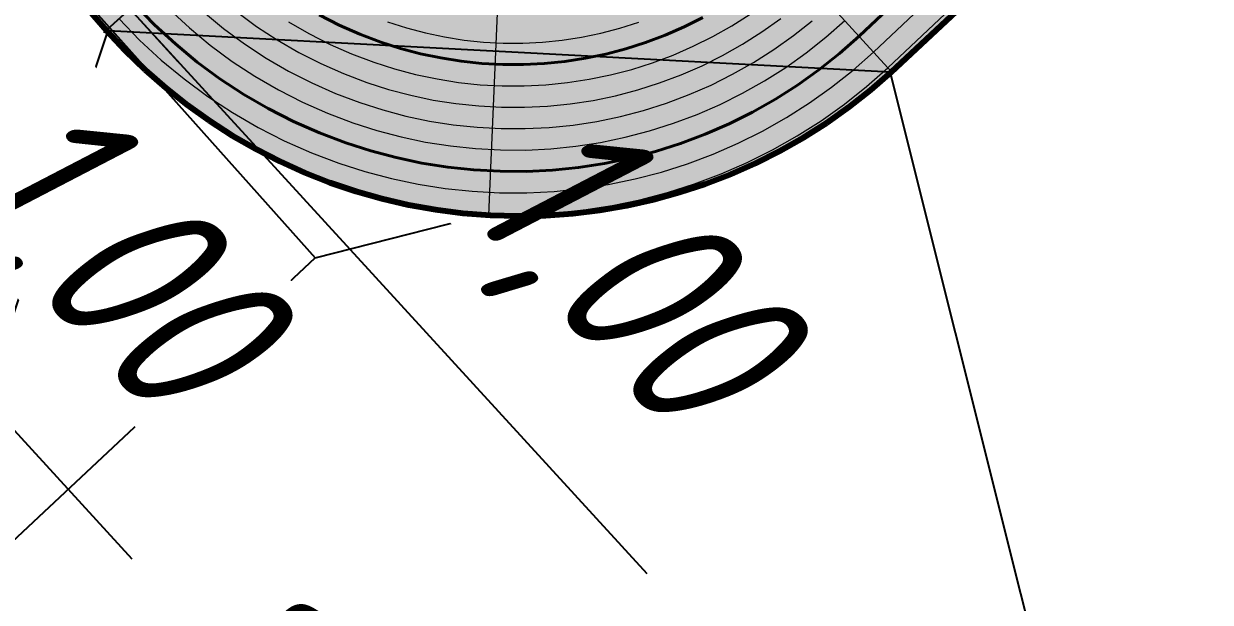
# Model space of a CAD drawing. Header units: metres. Extents: x 2302534 to 2308412, y 452340 to 454783.
# Drawn here: x 2308036.07 to 2308044.41, y 454434.73 to 454438.8 of the extents above; entities that cross this region are included whole.
import ezdxf

# ---------------------------------------------------------------- set-up
doc = ezdxf.new("R2010")
doc.units = ezdxf.units.M
doc.linetypes.add('ACAD_ISO02W100', pattern=[15, 12, -3])
for name, color, linetype, lineweight in [('280_ПОР_Откосы планировки', 250, 'Continuous', 20), ('ГП_АД том 3.2.6', 250, 'Continuous', 40), ('ГП_ВП', 1, 'Continuous', 40), ('ГП_Границы ЗУ', 1, 'Continuous', 50), ('ПП_Дорога_Покрытия_Откос', 3, 'Continuous', 9)]:
    doc.layers.add(name, color=color, linetype=linetype, lineweight=lineweight)
for name, color, linetype in [('АД_серый', 250, 'Continuous'), ('ГП_ПЗМ', 7, 'Continuous'), ('ГП_Размеры проезд', 7, 'Continuous')]:
    doc.layers.add(name, color=color, linetype=linetype)
doc.styles.add('ASML', font='isocpeui.ttf')
doc.styles.add('Ck_rus', font='isocpeur.ttf', dxfattribs={"width": 0.8, "oblique": 15, "height": 2.5})
doc.dimstyles.new('Ck_Линейный р-р', dxfattribs={"dimscale": 0, "dimtxt": 2.5, "dimasz": 1, "dimexe": 0.5, "dimexo": 0.5, "dimtad": 1, "dimzin": 1, "dimtxsty": 'Ck_rus', "dimblk": 'OBLIQUE', "dimcen": 0, "dimdle": 0.1, "dimadec": 0, "dimazin": 0, "dimtfac": 1, "dimtofl": 0, "dimtmove": 1, "dimatfit": 3, "dimfxl": 1, "dimarcsym": 0})

# ---------------------------------------------------------------- blocks, each defined once
blk = doc.blocks.new('АД 3.2.6')
at = {"layer": 'АД_серый'}
blk.add_line((1075.4808, 1218.3575), (1078.1244, 1215.3936), dxfattribs=at)
at = {"layer": 'АД_серый', "linetype": 'Continuous', "flags": 128}
blk.add_lwpolyline([(989.1781, 1138.3505), (1003.1968, 1152.6562), (1021.4386, 1169.7536), (1022.3251, 1170.5773), (1039.7028, 1186.8266), (1053.0343, 1199.1728), (1057.623, 1197.9831), (1061.5821, 1199.951), (1068.9041, 1206.7623), (1078.1244, 1215.3936), (1079.3113, 1215.6976)], dxfattribs=at)
blk = doc.blocks.new('Откос Компрессорная 4')
at = {"layer": 'ПП_Дорога_Покрытия_Откос'}
h = blk.add_hatch(dxfattribs=at)
h.set_pattern_fill('GRASS', color=110, scale=0.02, style=0)
h.paths.add_polyline_path([(2308038.2918, 454442.6965), (2308039.5075, 454441.3686), (2308054.6279, 454455.212), (2308056.4044, 454453.2681), (2308087.6962, 454481.8658), (2308081.2957, 454488.847), (2308083.5573, 454490.9205), (2308090.1133, 454484.0818), (2308090.2179, 454483.9639), (2308090.3167, 454483.8413), (2308090.4096, 454483.714), (2308090.4963, 454483.5825), (2308090.5767, 454483.447), (2308090.6506, 454483.3078), (2308090.7177, 454483.1653), (2308090.778, 454483.0197), (2308090.8313, 454482.8715), (2308090.8775, 454482.7209), (2308090.9164, 454482.5682), (2308090.9481, 454482.4139), (2308090.9724, 454482.2582), (2308090.9892, 454482.1016), (2308090.9986, 454481.9443), (2308091.0005, 454481.7868), (2308090.9949, 454481.6293), (2308090.9818, 454481.4723), (2308090.9613, 454481.3161), (2308090.9333, 454481.1611), (2308090.898, 454481.0075), (2308090.8555, 454480.8558), (2308090.8057, 454480.7063), (2308090.749, 454480.5594), (2308090.6853, 454480.4153), (2308090.6148, 454480.2744), (2308090.5377, 454480.137), (2308090.4541, 454480.0034), (2308090.3643, 454479.874), (2308090.2684, 454479.749), (2308090.1667, 454479.6287), (2308090.0594, 454479.5133), (2308089.9467, 454479.4032), (2308083.5492, 454473.2585), (2308078.2685, 454468.237), (2308066.6154, 454457.4894), (2308058.9528, 454450.4796), (2308058.8378, 454450.3817), (2308058.719, 454450.2885), (2308058.5965, 454450.2002), (2308058.4591, 454450.1077), (2308058.3177, 454450.0214), (2308058.1726, 454449.9415), (2308058.0241, 454449.8682), (2308057.8725, 454449.8015), (2308057.718, 454449.7416), (2308057.5611, 454449.6887), (2308057.4019, 454449.6428), (2308057.2409, 454449.604), (2308057.0783, 454449.5724), (2308056.9145, 454449.548), (2308056.7497, 454449.531), (2308056.5844, 454449.5213), (2308056.4187, 454449.519), (2308056.2532, 454449.5241), (2308056.088, 454449.5365), (2308055.9235, 454449.5562), (2308055.7601, 454449.5833), (2308055.5981, 454449.6175), (2308055.4377, 454449.659), (2308055.2793, 454449.7075), (2308055.1233, 454449.7631), (2308054.9699, 454449.8255), (2308054.8194, 454449.8947), (2308054.6721, 454449.9705), (2308054.5283, 454450.0527), (2308054.5281, 454450.0548), (2308050.1208, 454445.9306), (2308042.1689, 454438.4616), (2308042.0419, 454438.3509), (2308041.9102, 454438.2457), (2308041.7741, 454438.1464), (2308041.6338, 454438.0531), (2308041.4895, 454437.9659), (2308041.3416, 454437.8851), (2308041.1904, 454437.8107), (2308041.0361, 454437.743), (2308040.8789, 454437.6821), (2308040.7193, 454437.628), (2308040.5575, 454437.5809), (2308040.3938, 454437.5408), (2308040.2285, 454437.5079), (2308040.062, 454437.4822), (2308039.8944, 454437.4638), (2308039.7263, 454437.4526), (2308039.5578, 454437.4488), (2308039.3893, 454437.4522), (2308039.2211, 454437.463), (2308039.0536, 454437.481), (2308038.8869, 454437.5063), (2308038.7216, 454437.5388), (2308038.5578, 454437.5784), (2308038.3958, 454437.6251), (2308038.2361, 454437.6788), (2308038.0856, 454437.7368), (2308037.9377, 454437.8009), (2308037.7925, 454437.8711), (2308037.6504, 454437.9473), (2308037.5116, 454438.0293), (2308037.3763, 454438.117), (2308037.2447, 454438.2102), (2308037.1171, 454438.3088), (2308036.9937, 454438.4126), (2308036.8748, 454438.5214), (2308036.7604, 454438.635), (2308036.6508, 454438.7533), (2308035.4747, 454440.1175)])
at = {"layer": '280_ПОР_Откосы планировки', "linetype": 'Continuous', "lineweight": 20}
for q in [(2308036.6508, 454438.7533, 143.3198), (2308039.3349, 454437.4549, 143.2931), (2308042.1689, 454438.4616, 143.2743)]:
    blk.add_line((2308039.5075, 454441.3686, 145.9018), q, dxfattribs=at)
at = {"layer": '280_ПОР_Откосы планировки', "linetype": 'Continuous', "lineweight": -3}
blk.add_polyline3d([(2308050.1208, 454445.9306, 143.258), (2308042.1689, 454438.4616, 143.2743), (2308042.0419, 454438.3509, 143.2753), (2308041.9102, 454438.2457, 143.2763), (2308041.7741, 454438.1464, 143.2774), (2308041.6338, 454438.0531, 143.2784), (2308041.4895, 454437.9659, 143.2794), (2308041.3416, 454437.8851, 143.2805), (2308041.1904, 454437.8107, 143.2815), (2308041.0361, 454437.743, 143.2825), (2308040.8789, 454437.6821, 143.2835), (2308040.7193, 454437.628, 143.2846), (2308040.5575, 454437.5809, 143.2856), (2308040.3938, 454437.5408, 143.2866), (2308040.2285, 454437.5079, 143.2877), (2308040.062, 454437.4822, 143.2887), (2308039.8944, 454437.4638, 143.2897), (2308039.7263, 454437.4526, 143.2907), (2308039.5578, 454437.4488, 143.2918), (2308039.3893, 454437.4522, 143.2928), (2308039.2211, 454437.463, 143.2938), (2308039.0536, 454437.481, 143.2949), (2308038.8869, 454437.5063, 143.2959), (2308038.7216, 454437.5388, 143.2969), (2308038.5578, 454437.5784, 143.2979), (2308038.3958, 454437.6251, 143.299), (2308038.2361, 454437.6788, 143.3), (2308038.0856, 454437.7368, 143.3016), (2308037.9377, 454437.8009, 143.3033), (2308037.7925, 454437.8711, 143.305), (2308037.6504, 454437.9473, 143.3066), (2308037.5116, 454438.0293, 143.3083), (2308037.3763, 454438.117, 143.3099), (2308037.2447, 454438.2102, 143.3116), (2308037.1171, 454438.3088, 143.3132), (2308036.9937, 454438.4126, 143.3149), (2308036.8748, 454438.5214, 143.3165), (2308036.7604, 454438.635, 143.3182), (2308036.6508, 454438.7533, 143.3198), (2308035.4747, 454440.1175, 143.3376)], dxfattribs=at)
blk = doc.blocks.new('_Oblique')
at = {"color": 0, "linetype": 'ByBlock', "lineweight": -2}
blk.add_line((-0.5, -0.5), (0.5, 0.5), dxfattribs=at)
blk = doc.blocks.new('*D175')
at = {"layer": 'ГП_Размеры проезд', "color": 0, "lineweight": -2, "transparency": 16777216}
for p, q in [((2308037.219, 454446.4596), (2308033.0526, 454442.6443)), ((2308037.8948, 454445.7216), (2308033.7284, 454441.9063)), ((2308033.9465, 454442.0382), (2308033.2032, 454442.85)), ((2308033.5749, 454442.4441), (2308030.3588, 454437.554)), ((2308030.3588, 454437.554), (2308032.6448, 454435.0576))]:
    blk.add_line(p, q, dxfattribs=at)
at = {"layer": 'ГП_Размеры проезд', "color": 0, "lineweight": -2, "transparency": 16777216, "xscale": 0.5, "yscale": 0.5, "zscale": 0.5}
for p, rotation in [((2308033.237, 454442.8131), 132.4810637439195), ((2308033.9128, 454442.0751), 312.4810637439196)]:
    blk.add_blockref('_Oblique', p, dxfattribs=dict(at, rotation=rotation))
at = {"layer": 'ГП_Размеры проезд', "color": 0, "lineweight": 25, "transparency": 16777216, "insert": (2308032.4237, 454437.15), "char_height": 1.25, "attachment_point": 5, "rotation": 312.48106, "style": 'Ck_rus', "bg_fill": 3, "box_fill_scale": 1.1, "bg_fill_color": 9, "bg_fill_true_color": 13158600, "bg_fill_transparency": 0}
blk.add_mtext('1,00', dxfattribs=at)
blk = doc.blocks.new('*D177')
at = {"layer": 'ГП_Размеры проезд', "color": 0, "lineweight": -2, "transparency": 16777216}
for p, q in [((2308039.4481, 454444.0253), (2308035.7599, 454440.6485)), ((2308040.1231, 454443.2881), (2308036.4349, 454439.9113)), ((2308035.9443, 454440.8173), (2308035.6066, 454441.1861)), ((2308035.9443, 454440.8173), (2308036.6193, 454440.0801)), ((2308036.2818, 454440.4487), (2308034.5432, 454437.5349)), ((2308036.6193, 454440.0801), (2308036.9569, 454439.7113)), ((2308034.5432, 454437.5349), (2308036.829, 454435.0383))]:
    blk.add_line(p, q, dxfattribs=at)
at = {"layer": 'ГП_Размеры проезд', "color": 0, "lineweight": -2, "transparency": 16777216, "xscale": 0.5, "yscale": 0.5, "zscale": 0.5}
for p, rotation in [((2308035.9443, 454440.8173), 312.4766158827501), ((2308036.6193, 454440.0801), 132.4766158827501)]:
    blk.add_blockref('_Oblique', p, dxfattribs=dict(at, rotation=rotation))
at = {"layer": 'ГП_Размеры проезд', "color": 0, "lineweight": 25, "transparency": 16777216, "insert": (2308036.608, 454437.1307), "char_height": 1.25, "attachment_point": 5, "rotation": 312.47662, "style": 'Ck_rus', "bg_fill": 3, "box_fill_scale": 1.1, "bg_fill_color": 9, "bg_fill_true_color": 13158600, "bg_fill_transparency": 0}
blk.add_mtext('1,00', dxfattribs=at)
blk = doc.blocks.new('*D178')
at = {"layer": 'ГП_Размеры проезд', "color": 0, "lineweight": -2, "transparency": 16777216}
for p, q in [((2308039.3854, 454442.6127), (2308035.9558, 454439.4728)), ((2308040.0606, 454441.8751), (2308036.6311, 454438.7352)), ((2308036.1402, 454439.6416), (2308035.8026, 454440.0104)), ((2308036.1402, 454439.6416), (2308036.8155, 454438.904)), ((2308036.8155, 454438.904), (2308037.1531, 454438.5352)), ((2308040.4504, 454434.9338), (2308036.8155, 454438.904))]:
    blk.add_line(p, q, dxfattribs=at)
at = {"layer": 'ГП_Размеры проезд', "color": 0, "lineweight": -2, "transparency": 16777216, "xscale": 0.5, "yscale": 0.5, "zscale": 0.5}
for p, rotation in [((2308036.1402, 454439.6416), 312.4753909875417), ((2308036.8155, 454438.904), 132.4753909875417)]:
    blk.add_blockref('_Oblique', p, dxfattribs=dict(at, rotation=rotation))
at = {"layer": 'ГП_Размеры проезд', "color": 0, "lineweight": 25, "transparency": 16777216, "insert": (2308040.2294, 454437.0262), "char_height": 1.25, "attachment_point": 5, "rotation": 312.47539, "style": 'Ck_rus', "bg_fill": 3, "box_fill_scale": 1.1, "bg_fill_color": 9, "bg_fill_true_color": 13158600, "bg_fill_transparency": 0}
blk.add_mtext('1,00', dxfattribs=at)
blk = doc.blocks.new('ПЗМ_площадка 4')
at = {"layer": 'ГП_ПЗМ', "flags": 128}
for points in [[(8.339, 89.5032), (2.9751, 89.5032), (2.9751, 91.5782), (2.9751, 87.4282), (2.9751, 89.5032), (-0.7931, 89.5032), (2.1505, 98.3373)], [(19.8798, 88.8754), (14.4601, 88.8754), (14.4601, 90.9504), (14.4601, 86.8004), (14.4601, 88.8754), (9.9438, 88.8754), (7.6462, 98.0468)]]:
    blk.add_lwpolyline(points, dxfattribs=at)

msp = doc.modelspace()

# ---------------------------------------------------------------- hatches: boundary and pattern name
at = {"layer": 'ГП_ПЗМ'}
h = msp.add_hatch(dxfattribs=at)
h.set_pattern_fill('ANSI31', color=1, angle=5156.6201562, style=0)
h.paths.add_polyline_path([(2308087.5464, 454486.7537), (2308090.1133, 454484.0818), (2308089.9467, 454479.4032), (2308084.867, 454481.9895), (2308081.5105, 454485.6549), (2308078.2686, 454486.7537), (2308080.9577, 454489.2157), (2308081.2957, 454488.847), (2308083.5573, 454490.9205)])
h.paths.add_polyline_path([(2308074.5773, 454464.8358), (2308076.6428, 454466.7537), (2308077.851, 454467.8773)], flags=17)
h.paths.add_polyline_path([(2308038.2918, 454442.6965), (2308034.5781, 454446.7529), (2308039.0221, 454446.7537), (2308038.0792, 454445.8904), (2308039.6325, 454444.1942), (2308042.4276, 454446.7537), (2308051.0092, 454446.7537), (2308042.1578, 454438.4622), (2308036.6621, 454438.7527), (2308036.1322, 454439.3619), (2308035.4747, 454440.1175)])
h.paths.add_polyline_path([(2308080.497, 454477.9958), (2308084.867, 454481.9895), (2308081.5105, 454485.6549), (2308077.1445, 454481.6568)], flags=16)
h.paths.add_polyline_path([(2308073.455, 454478.2793), (2308074.5773, 454477.0536), (2308080.497, 454477.9958), (2308077.1445, 454481.5451), (2308077.3283, 454485.8928), (2308056.4238, 454466.7537), (2308077.851, 454467.8773), (2308089.9467, 454479.4032), (2308084.2905, 454481.4627), (2308080.497, 454477.9958), (2308074.5773, 454475.3749), (2308069.8822, 454471.0754), (2308067.9237, 454473.2142)])
h.paths.add_polyline_path([(2308054.5774, 454465.0632), (2308034.5781, 454446.7529), (2308039.0221, 454446.7537), (2308045.4547, 454452.6433), (2308047.0075, 454450.9476), (2308042.4276, 454446.7537), (2308051.0092, 454446.7537), (2308054.5774, 454450.0575), (2308054.5774, 454460.453), (2308054.3025, 454460.7534), (2308054.5774, 454461.0043)])
h.paths.add_polyline_path([(2308058.9528, 454450.4796), (2308054.5774, 454450.0575), (2308054.5774, 454460.453), (2308057.6011, 454457.1479), (2308062.0701, 454461.2407), (2308058.7767, 454464.8379), (2308054.5774, 454461.0043), (2308054.5774, 454465.0632), (2308056.4238, 454466.7537), (2308077.851, 454467.8773), (2308074.5773, 454464.8358), (2308058.9529, 454450.4797)])
h.paths.add_polyline_path([(2308080.497, 454477.9958), (2308084.867, 454481.9895), (2308081.5105, 454485.6549), (2308077.1445, 454481.6568)], flags=17)
h.paths.add_polyline_path([(2308064.7481, 454468.687), (2308065.8969, 454467.43), (2308066.9314, 454468.3733), (2308065.7845, 454469.6312)], flags=16)

# ---------------------------------------------------------------- linework, layer by layer
msp.add_lwpolyline([(2308039.0221, 454446.7537), (2308034.5781, 454446.7529), (2308038.2918, 454442.6965), (2308035.4747, 454440.1175), (2308036.6621, 454438.7527), (2308042.1578, 454438.4622), (2308051.0092, 454446.7537), (2308042.4276, 454446.7537), (2308039.6325, 454444.1942), (2308038.0792, 454445.8904)], close=True, dxfattribs=at)

# ---------------------------------------------------------------- block references
at = {"layer": 'ГП_АД том 3.2.6'}
msp.add_blockref('АД 3.2.6', (2306959.994, 453221.76), dxfattribs=at)
at = {"layer": 'ГП_ПЗМ'}
msp.add_blockref('ПЗМ_площадка 4', (2308034.5116, 454340.4155), dxfattribs=at)

# ---------------------------------------------------------------- next in the draw order: dimensions: what is measured, and where the dimension line sits
at = {"layer": 'ГП_Размеры проезд', "lineweight": 25}
dim = msp.add_linear_dim(base=(2308033.237, 454442.8131), p1=(2308038.0792, 454445.8904), p2=(2308037.4034, 454446.6284), angle=132.48106, dimstyle='Ck_Линейный р-р', override={"dimgap": 1, "dimtfill": 1}, dxfattribs=at)
dim.commit()
dim.dimension.update_dxf_attribs({"geometry": '*D175', "text_midpoint": (2308030.6965, 454437.1853), "dimtype": 161})

# ---------------------------------------------------------------- next in the draw order: dimensions: what is measured, and where the dimension line sits
dim = msp.add_aligned_dim(p1=(2308039.6325, 454444.1942), p2=(2308040.3075, 454443.4569), distance=-5.0006, dimstyle='Ck_Линейный р-р', override={"dimgap": 1, "dimtfill": 1}, dxfattribs=at)
dim.commit()
dim.dimension.update_dxf_attribs({"geometry": '*D177', "text_midpoint": (2308035.8027, 454438.0102)})

# ---------------------------------------------------------------- next in the draw order: dimensions: what is measured, and where the dimension line sits
dim = msp.add_linear_dim(base=(2308036.8155, 454438.904), p1=(2308039.5698, 454442.7815), p2=(2308040.245, 454442.0439), angle=312.47539, dimstyle='Ck_Линейный р-р', override={"dimgap": 1, "dimtfill": 1}, dxfattribs=at)
dim.commit()
dim.dimension.update_dxf_attribs({"geometry": '*D178', "text_midpoint": (2308039.5146, 454436.3718), "dimtype": 161})

# ---------------------------------------------------------------- next in the draw order: linework, layer by layer
at = {"layer": 'ГП_ВП', "color": 1, "linetype": 'Continuous', "lineweight": 40, "flags": 128}
for points, elevation in [([(2308036.8502, 454438.9358), (2308036.9887, 454438.7927), (2308037.135, 454438.6575), (2308037.2884, 454438.5305), (2308037.4486, 454438.4122), (2308037.6152, 454438.3029), (2308037.7875, 454438.203), (2308037.965, 454438.1128), (2308038.1473, 454438.0325), (2308038.3338, 454437.9624), (2308038.5091, 454437.9061), (2308038.6871, 454437.8588), (2308038.8673, 454437.8207), (2308039.0493, 454437.792), (2308039.2325, 454437.7726), (2308039.4166, 454437.7627), (2308039.6009, 454437.7623), (2308039.785, 454437.7714), (2308039.9684, 454437.79), (2308040.1507, 454437.818), (2308040.3312, 454437.8554), (2308040.5096, 454437.9021), (2308040.6853, 454437.958), (2308040.8579, 454438.0228), (2308041.0269, 454438.0965), (2308041.1918, 454438.1788), (2308041.3522, 454438.2696), (2308041.5077, 454438.3685), (2308041.6578, 454438.4753), (2308041.8021, 454438.5897), (2308041.9403, 454438.7114), (2308043.3892, 454440.0784)], 143.5), ([(2308036.8502, 454438.9358), (2308036.9887, 454438.7927), (2308037.135, 454438.6575), (2308037.2884, 454438.5305), (2308037.4486, 454438.4122), (2308037.6152, 454438.3029), (2308037.7875, 454438.203), (2308037.965, 454438.1128), (2308038.1473, 454438.0325), (2308038.3338, 454437.9624), (2308038.5091, 454437.9061), (2308038.6871, 454437.8588), (2308038.8673, 454437.8207), (2308039.0493, 454437.792), (2308039.2325, 454437.7726), (2308039.4166, 454437.7627), (2308039.6009, 454437.7623), (2308039.785, 454437.7714), (2308039.9684, 454437.79), (2308040.1507, 454437.818), (2308040.3312, 454437.8554), (2308040.5096, 454437.9021), (2308040.6853, 454437.958), (2308040.8579, 454438.0228), (2308041.0269, 454438.0965), (2308041.1918, 454438.1788), (2308041.3522, 454438.2696), (2308041.5077, 454438.3685), (2308041.6578, 454438.4753), (2308041.8021, 454438.5897), (2308041.9403, 454438.7114), (2308043.3892, 454440.0784)], 143.5), ([(2308038.1455, 454438.862), (2308038.2861, 454438.7905), (2308038.4305, 454438.727), (2308038.5781, 454438.6715), (2308038.7169, 454438.6269), (2308038.8579, 454438.5895), (2308039.0006, 454438.5593), (2308039.1447, 454438.5365), (2308039.2898, 454438.5212), (2308039.4355, 454438.5134), (2308039.5814, 454438.513), (2308039.7272, 454438.5202), (2308039.8725, 454438.535), (2308040.0168, 454438.5572), (2308040.1597, 454438.5868), (2308040.301, 454438.6238), (2308040.4401, 454438.668), (2308040.5768, 454438.7193), (2308040.7106, 454438.7777), (2308040.8412, 454438.8429)], 144), ([(2308038.1455, 454438.862), (2308038.2861, 454438.7905), (2308038.4305, 454438.727), (2308038.5781, 454438.6715), (2308038.7169, 454438.6269), (2308038.8579, 454438.5895), (2308039.0006, 454438.5593), (2308039.1447, 454438.5365), (2308039.2898, 454438.5212), (2308039.4355, 454438.5134), (2308039.5814, 454438.513), (2308039.7272, 454438.5202), (2308039.8725, 454438.535), (2308040.0168, 454438.5572), (2308040.1597, 454438.5868), (2308040.301, 454438.6238), (2308040.4401, 454438.668), (2308040.5768, 454438.7193), (2308040.7106, 454438.7777), (2308040.8412, 454438.8429)], 144)]:
    msp.add_lwpolyline(points, dxfattribs=dict(at, elevation=elevation))
at = {"layer": 'ГП_ВП', "color": 1, "linetype": 'Continuous', "lineweight": 20, "flags": 128}
for points, elevation in [([(2308036.7395, 454438.8346), (2308036.8839, 454438.6855), (2308037.0362, 454438.5446), (2308037.196, 454438.4124), (2308037.3629, 454438.2891), (2308037.5364, 454438.1753), (2308037.7159, 454438.0712), (2308037.9008, 454437.9772), (2308038.0907, 454437.8936), (2308038.2849, 454437.8206), (2308038.4675, 454437.7619), (2308038.6529, 454437.7127), (2308038.8406, 454437.673), (2308039.0302, 454437.643), (2308039.2211, 454437.6229), (2308039.4128, 454437.6126), (2308039.6048, 454437.6121), (2308039.7966, 454437.6216), (2308039.9876, 454437.641), (2308040.1774, 454437.6702), (2308040.3655, 454437.7092), (2308040.5513, 454437.7578), (2308040.7343, 454437.816), (2308040.9141, 454437.8835), (2308041.0901, 454437.9603), (2308041.2619, 454438.046), (2308041.429, 454438.1405), (2308041.591, 454438.2436), (2308041.7473, 454438.3548), (2308041.8977, 454438.474), (2308042.0416, 454438.6007), (2308043.5509, 454440.0247)], 143.4), ([(2308036.7395, 454438.8346), (2308036.8839, 454438.6855), (2308037.0362, 454438.5446), (2308037.196, 454438.4124), (2308037.3629, 454438.2891), (2308037.5364, 454438.1753), (2308037.7159, 454438.0712), (2308037.9008, 454437.9772), (2308038.0907, 454437.8936), (2308038.2849, 454437.8206), (2308038.4675, 454437.7619), (2308038.6529, 454437.7127), (2308038.8406, 454437.673), (2308039.0302, 454437.643), (2308039.2211, 454437.6229), (2308039.4128, 454437.6126), (2308039.6048, 454437.6121), (2308039.7966, 454437.6216), (2308039.9876, 454437.641), (2308040.1774, 454437.6702), (2308040.3655, 454437.7092), (2308040.5513, 454437.7578), (2308040.7343, 454437.816), (2308040.9141, 454437.8835), (2308041.0901, 454437.9603), (2308041.2619, 454438.046), (2308041.429, 454438.1405), (2308041.591, 454438.2436), (2308041.7473, 454438.3548), (2308041.8977, 454438.474), (2308042.0416, 454438.6007), (2308043.5509, 454440.0247)], 143.4), ([(2308038.2358, 454437.6789), (2308038.2361, 454437.6788), (2308038.426, 454437.6178), (2308038.6188, 454437.5665), (2308038.814, 454437.5253), (2308039.0111, 454437.4941), (2308039.2096, 454437.4732), (2308039.409, 454437.4624), (2308039.6087, 454437.462), (2308039.8081, 454437.4718), (2308040.0068, 454437.492), (2308040.2042, 454437.5224), (2308040.3998, 454437.5629), (2308040.593, 454437.6135), (2308040.7834, 454437.6739), (2308040.9703, 454437.7442), (2308041.1534, 454437.824), (2308041.332, 454437.9132), (2308041.5058, 454438.0115), (2308041.6742, 454438.1186), (2308041.8368, 454438.2343), (2308041.9932, 454438.3583), (2308042.1429, 454438.4901), (2308043.7125, 454439.971)], 143.3), ([(2308038.2358, 454437.6789), (2308038.2361, 454437.6788), (2308038.426, 454437.6178), (2308038.6188, 454437.5665), (2308038.814, 454437.5253), (2308039.0111, 454437.4941), (2308039.2096, 454437.4732), (2308039.409, 454437.4624), (2308039.6087, 454437.462), (2308039.8081, 454437.4718), (2308040.0068, 454437.492), (2308040.2042, 454437.5224), (2308040.3998, 454437.5629), (2308040.593, 454437.6135), (2308040.7834, 454437.6739), (2308040.9703, 454437.7442), (2308041.1534, 454437.824), (2308041.332, 454437.9132), (2308041.5058, 454438.0115), (2308041.6742, 454438.1186), (2308041.8368, 454438.2343), (2308041.9932, 454438.3583), (2308042.1429, 454438.4901), (2308043.7125, 454439.971)], 143.3), ([(2308037.0936, 454438.9), (2308037.2337, 454438.7704), (2308037.3808, 454438.6487), (2308037.5344, 454438.5353), (2308037.694, 454438.4306), (2308037.8591, 454438.3348), (2308038.0293, 454438.2483), (2308038.204, 454438.1714), (2308038.3827, 454438.1042), (2308038.5507, 454438.0502), (2308038.7212, 454438.0049), (2308038.8939, 454437.9684), (2308039.0683, 454437.9409), (2308039.244, 454437.9223), (2308039.4203, 454437.9128), (2308039.597, 454437.9124), (2308039.7734, 454437.9212), (2308039.9492, 454437.939), (2308040.1239, 454437.9658), (2308040.2969, 454438.0017), (2308040.4679, 454438.0464), (2308040.6363, 454438.1), (2308040.8017, 454438.1621), (2308040.9636, 454438.2327), (2308041.1217, 454438.3116), (2308041.2754, 454438.3986), (2308041.4244, 454438.4934), (2308041.5683, 454438.5957), (2308041.7066, 454438.7054), (2308041.839, 454438.822)], 143.6), ([(2308037.0936, 454438.9), (2308037.2337, 454438.7704), (2308037.3808, 454438.6487), (2308037.5344, 454438.5353), (2308037.694, 454438.4306), (2308037.8591, 454438.3348), (2308038.0293, 454438.2483), (2308038.204, 454438.1714), (2308038.3827, 454438.1042), (2308038.5507, 454438.0502), (2308038.7212, 454438.0049), (2308038.8939, 454437.9684), (2308039.0683, 454437.9409), (2308039.244, 454437.9223), (2308039.4203, 454437.9128), (2308039.597, 454437.9124), (2308039.7734, 454437.9212), (2308039.9492, 454437.939), (2308040.1239, 454437.9658), (2308040.2969, 454438.0017), (2308040.4679, 454438.0464), (2308040.6363, 454438.1), (2308040.8017, 454438.1621), (2308040.9636, 454438.2327), (2308041.1217, 454438.3116), (2308041.2754, 454438.3986), (2308041.4244, 454438.4934), (2308041.5683, 454438.5957), (2308041.7066, 454438.7054), (2308041.839, 454438.822)], 143.6), ([(2308037.3325, 454438.8833), (2308037.4732, 454438.7669), (2308037.6201, 454438.6584), (2308037.7727, 454438.5582), (2308037.9307, 454438.4666), (2308038.0935, 454438.3839), (2308038.2606, 454438.3103), (2308038.4315, 454438.2461), (2308038.5922, 454438.1944), (2308038.7554, 454438.1511), (2308038.9206, 454438.1162), (2308039.0874, 454438.0898), (2308039.2554, 454438.072), (2308039.4241, 454438.063), (2308039.5931, 454438.0626), (2308039.7619, 454438.0709), (2308039.93, 454438.088), (2308040.0971, 454438.1137), (2308040.2626, 454438.148), (2308040.4261, 454438.1908), (2308040.5872, 454438.242), (2308040.7454, 454438.3014), (2308040.9003, 454438.369), (2308041.0515, 454438.4444), (2308041.1986, 454438.5276), (2308041.3411, 454438.6183), (2308041.4787, 454438.7162), (2308041.6111, 454438.8211)], 143.7), ([(2308037.3325, 454438.8833), (2308037.4732, 454438.7669), (2308037.6201, 454438.6584), (2308037.7727, 454438.5582), (2308037.9307, 454438.4666), (2308038.0935, 454438.3839), (2308038.2606, 454438.3103), (2308038.4315, 454438.2461), (2308038.5922, 454438.1944), (2308038.7554, 454438.1511), (2308038.9206, 454438.1162), (2308039.0874, 454438.0898), (2308039.2554, 454438.072), (2308039.4241, 454438.063), (2308039.5931, 454438.0626), (2308039.7619, 454438.0709), (2308039.93, 454438.088), (2308040.0971, 454438.1137), (2308040.2626, 454438.148), (2308040.4261, 454438.1908), (2308040.5872, 454438.242), (2308040.7454, 454438.3014), (2308040.9003, 454438.369), (2308041.0515, 454438.4444), (2308041.1986, 454438.5276), (2308041.3411, 454438.6183), (2308041.4787, 454438.7162), (2308041.6111, 454438.8211)], 143.7), ([(2308037.5656, 454438.885), (2308037.7058, 454438.7815), (2308037.8515, 454438.6858), (2308038.0023, 454438.5984), (2308038.1577, 454438.5194), (2308038.3172, 454438.4492), (2308038.4804, 454438.3879), (2308038.6338, 454438.3386), (2308038.7895, 454438.2972), (2308038.9473, 454438.2639), (2308039.1065, 454438.2387), (2308039.2669, 454438.2218), (2308039.4279, 454438.2131), (2308039.5892, 454438.2127), (2308039.7503, 454438.2207), (2308039.9108, 454438.237), (2308040.0703, 454438.2615), (2308040.2283, 454438.2942), (2308040.3844, 454438.3351), (2308040.5382, 454438.384), (2308040.6892, 454438.4407), (2308040.8371, 454438.5052), (2308040.9814, 454438.5772), (2308041.1218, 454438.6567), (2308041.2578, 454438.7432), (2308041.3892, 454438.8367)], 143.8), ([(2308037.5656, 454438.885), (2308037.7058, 454438.7815), (2308037.8515, 454438.6858), (2308038.0023, 454438.5984), (2308038.1577, 454438.5194), (2308038.3172, 454438.4492), (2308038.4804, 454438.3879), (2308038.6338, 454438.3386), (2308038.7895, 454438.2972), (2308038.9473, 454438.2639), (2308039.1065, 454438.2387), (2308039.2669, 454438.2218), (2308039.4279, 454438.2131), (2308039.5892, 454438.2127), (2308039.7503, 454438.2207), (2308039.9108, 454438.237), (2308040.0703, 454438.2615), (2308040.2283, 454438.2942), (2308040.3844, 454438.3351), (2308040.5382, 454438.384), (2308040.6892, 454438.4407), (2308040.8371, 454438.5052), (2308040.9814, 454438.5772), (2308041.1218, 454438.6567), (2308041.2578, 454438.7432), (2308041.3892, 454438.8367)], 143.8), ([(2308037.9303, 454438.8135), (2308038.0739, 454438.7302), (2308038.2219, 454438.655), (2308038.3739, 454438.5881), (2308038.5293, 454438.5297), (2308038.6754, 454438.4827), (2308038.8237, 454438.4433), (2308038.9739, 454438.4116), (2308039.1256, 454438.3876), (2308039.2783, 454438.3715), (2308039.4317, 454438.3632), (2308039.5853, 454438.3629), (2308039.7388, 454438.3705), (2308039.8917, 454438.386), (2308040.0435, 454438.4093), (2308040.194, 454438.4405), (2308040.3427, 454438.4794), (2308040.4891, 454438.526), (2308040.633, 454438.58), (2308040.7738, 454438.6414), (2308040.9113, 454438.7101), (2308041.045, 454438.7857), (2308041.1746, 454438.8681)], 143.9), ([(2308037.9303, 454438.8135), (2308038.0739, 454438.7302), (2308038.2219, 454438.655), (2308038.3739, 454438.5881), (2308038.5293, 454438.5297), (2308038.6754, 454438.4827), (2308038.8237, 454438.4433), (2308038.9739, 454438.4116), (2308039.1256, 454438.3876), (2308039.2783, 454438.3715), (2308039.4317, 454438.3632), (2308039.5853, 454438.3629), (2308039.7388, 454438.3705), (2308039.8917, 454438.386), (2308040.0435, 454438.4093), (2308040.194, 454438.4405), (2308040.3427, 454438.4794), (2308040.4891, 454438.526), (2308040.633, 454438.58), (2308040.7738, 454438.6414), (2308040.9113, 454438.7101), (2308041.045, 454438.7857), (2308041.1746, 454438.8681)], 143.9), ([(2308038.627, 454438.8133), (2308038.7585, 454438.7711), (2308038.892, 454438.7356), (2308039.0272, 454438.707), (2308039.1637, 454438.6854), (2308039.3012, 454438.6709), (2308039.4393, 454438.6635), (2308039.5775, 454438.6632), (2308039.7157, 454438.67), (2308039.8533, 454438.684), (2308039.99, 454438.705), (2308040.1254, 454438.7331), (2308040.2592, 454438.7681), (2308040.3911, 454438.81)], 144.1), ([(2308038.627, 454438.8133), (2308038.7585, 454438.7711), (2308038.892, 454438.7356), (2308039.0272, 454438.707), (2308039.1637, 454438.6854), (2308039.3012, 454438.6709), (2308039.4393, 454438.6635), (2308039.5775, 454438.6632), (2308039.7157, 454438.67), (2308039.8533, 454438.684), (2308039.99, 454438.705), (2308040.1254, 454438.7331), (2308040.2592, 454438.7681), (2308040.3911, 454438.81)], 144.1)]:
    msp.add_lwpolyline(points, dxfattribs=dict(at, elevation=elevation))
at = {"layer": 'ГП_Границы ЗУ', "color": 1, "linetype": 'ACAD_ISO02W100', "lineweight": 80}
msp.add_lwpolyline([(2308034.5781, 454446.7529), (2308038.2918, 454442.6965), (2308035.4747, 454440.1175), (2308036.6508, 454438.7533, 0.41796), (2308042.1689, 454438.4616), (2308054.5283, 454450.0527, 0.329939), (2308058.9528, 454450.4796), (2308067.0744, 454457.9127), (2308074.5626, 454464.819), (2308079.6413, 454469.5424), (2308084.8033, 454474.4631), (2308089.9467, 454479.4032, 0.414053), (2308090.1133, 454484.0818), (2308083.5573, 454490.9205), (2308081.2957, 454488.847), (2308080.9577, 454489.2157), (2308070.3946, 454479.5445), (2308069.3817, 454480.6508), (2308068.2754, 454479.6379), (2308069.288, 454478.5319), (2308052.6487, 454463.2976), (2308051.6358, 454464.4039), (2308050.5295, 454463.391), (2308051.542, 454462.2851)], format="xyb", close=True, dxfattribs=at)

# ---------------------------------------------------------------- next in the draw order: block references
msp.add_blockref('Откос Компрессорная 4', (0, 0))

# ---------------------------------------------------------------- next in the draw order: texts
at = {"layer": 'ГП_ВП', "color": 1, "linetype": 'Continuous', "lineweight": 20, "insert": (2308036.7944, 454432.8604, 1.6), "char_height": 1.15, "width": 4.17612, "attachment_point": 5, "rotation": 42.73982, "style": 'ASML', "bg_fill": 3, "box_fill_scale": 1.326087, "bg_fill_color": 9, "bg_fill_true_color": 13158600, "bg_fill_transparency": 0}
msp.add_mtext('145.90', dxfattribs=at)

doc.saveas('drawing.dxf')
